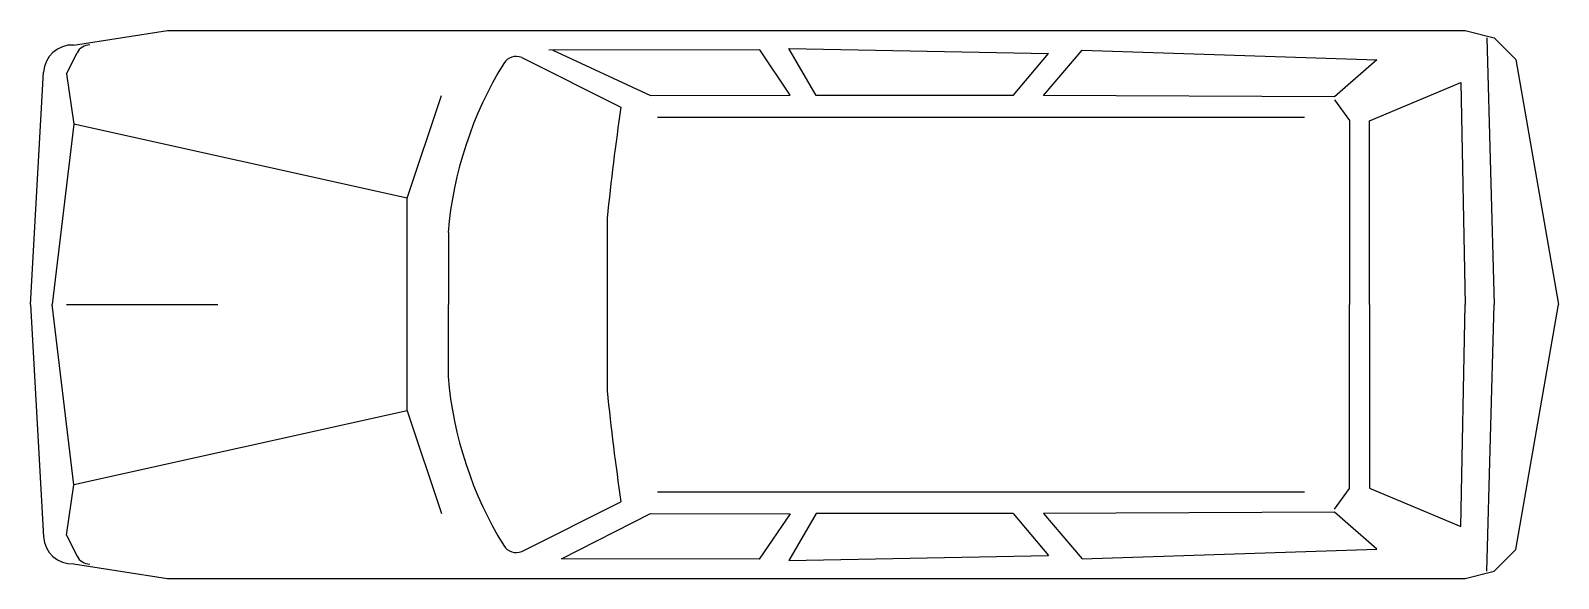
# Model space of a CAD drawing. Extents: x -5.36 to 0.02, y -0.83 to 1.1.
import ezdxf

# ---------------------------------------------------------------- set-up
doc = ezdxf.new("R2010")
doc.units = 0
doc.header["$MEASUREMENT"] = 0
doc.layers.add('01', color=1, linetype='CONTINUOUS')
doc.layers.add('02', color=2, linetype='CONTINUOUS')

msp = doc.modelspace()

# ---------------------------------------------------------------- linework, layer by layer
at = {"layer": '01'}
for p, q in [((-0.2285, 1.0788), (-0.2031, 0.139)), ((-5.2343, 0.9518), (-5.1976, 1.0253)), ((-2.7912, 1.0363), (-3.5348, 1.0355)), ((-3.5211, 1.0356), (-3.1769, 0.8756)), ((-2.6837, 0.8762), (-2.7912, 1.0363)), ((-2.6885, 1.0406), (-1.7735, 1.0232)), ((-2.5927, 0.8756), (-2.6885, 1.0406)), ((-1.8988, 0.8756), (-1.7735, 1.0232)), ((-1.7912, 0.8754), (-1.6553, 1.0355)), ((-1.6553, 1.0355), (-0.616, 1.0009)), ((-3.6304, 1.0088), (-3.2807, 0.8341)), ((-0.616, 1.0009), (-0.7654, 0.8709)), ((-5.2343, 0.9518), (-5.2089, 0.774)), ((-0.643, 0.7865), (-0.321, 0.9207)), ((-0.321, 0.9207), (-0.3047, 0.139)), ((-4.0341, 0.514), (-3.9135, 0.8756)), ((-3.1769, 0.8756), (-2.6837, 0.8762)), ((-1.8988, 0.8756), (-2.5927, 0.8756)), ((-0.7654, 0.8709), (-1.7912, 0.8754)), ((-0.7653, 0.8606), (-0.7131, 0.7871)), ((-5.2089, 0.774), (-5.2851, 0.139)), ((-4.0341, 0.514), (-5.2089, 0.774)), ((-3.1515, 0.7994), (-0.8716, 0.7994)), ((-0.7131, 0.7871), (-0.7131, 0.139)), ((-0.643, 0.139), (-0.643, 0.7865)), ((-4.0341, -0.236), (-4.0341, 0.514)), ((-3.3293, 0.4438), (-3.3293, -0.1658)), ((-3.8881, 0.393), (-3.8881, 0.139)), ((-5.2089, -0.496), (-5.2851, 0.139)), ((-5.2343, 0.139), (-4.7009, 0.139)), ((-3.8881, -0.115), (-3.8881, 0.139)), ((-0.7131, -0.5091), (-0.7131, 0.139)), ((-0.643, 0.139), (-0.643, -0.5085)), ((-0.321, -0.6427), (-0.3047, 0.139)), ((-0.2285, -0.8008), (-0.2031, 0.139)), ((-4.0341, -0.236), (-5.2089, -0.496)), ((-4.0341, -0.236), (-3.9135, -0.5976)), ((-5.2343, -0.6738), (-5.2089, -0.496)), ((-3.1515, -0.5214), (-0.8716, -0.5214)), ((-0.7653, -0.5827), (-0.7131, -0.5091)), ((-0.643, -0.5085), (-0.321, -0.6427)), ((-3.6304, -0.7308), (-3.2807, -0.5561)), ((-3.4897, -0.7576), (-3.1769, -0.5976)), ((-3.1769, -0.5976), (-2.6837, -0.5982)), ((-2.6837, -0.5982), (-2.7931, -0.7583)), ((-2.5927, -0.5976), (-2.6885, -0.7626)), ((-1.8988, -0.5976), (-2.5927, -0.5976)), ((-1.8988, -0.5976), (-1.7735, -0.7452)), ((-0.7654, -0.5929), (-1.7912, -0.5974)), ((-1.7912, -0.5974), (-1.6553, -0.7575)), ((-0.616, -0.7229), (-0.7654, -0.5929)), ((-5.2343, -0.6738), (-5.1976, -0.7473)), ((-2.6885, -0.7626), (-1.7735, -0.7452)), ((-1.6553, -0.7575), (-0.616, -0.7229)), ((-2.7931, -0.7583), (-3.4897, -0.7576))]:
    msp.add_line(p, q, dxfattribs=at)
for centre, radius, start, end in [((-5.1521, 1.0026), 0.0508, 90, 153.4349), ((-2.5335, 0.276), 1.3616, 148.4362, 175.0621), ((-3.6503, 0.9621), 0.0508, 66.8743, 148.4362), ((6.2477, -0.5504), 9.6285, 171.73302, 174.07356), ((-2.5335, 0.002), 1.3616, 184.9379, 211.5638), ((6.2477, 0.8284), 9.6285, 185.92644, 188.26698), ((-5.1521, -0.7246), 0.0508, 206.5651, 270), ((-3.6503, -0.6841), 0.0508, 211.5638, 293.1257)]:
    msp.add_arc(centre, radius, start, end, dxfattribs=at)
at = {"layer": '02'}
for p, q in [((-5.2096, 1.0533), (-4.8787, 1.1042)), ((-4.8787, 1.1042), (-0.3047, 1.1042)), ((-0.3047, 1.1042), (-0.2031, 1.0788)), ((-0.2031, 1.0788), (-0.1269, 1.0026)), ((-0.1269, 1.0026), (0.0235, 0.139)), ((-5.3613, 0.139), (-5.3156, 0.9571)), ((-5.3613, 0.139), (-5.3156, -0.6791)), ((-0.1269, -0.7246), (0.0235, 0.139)), ((-0.2031, -0.8008), (-0.1269, -0.7246)), ((-5.2096, -0.7753), (-4.8787, -0.8262)), ((-0.3047, -0.8262), (-0.2031, -0.8008)), ((-4.8787, -0.8262), (-0.3047, -0.8262))]:
    msp.add_line(p, q, dxfattribs=at)
for centre, start, end in [((-5.2141, 0.9518), 87.4358, 176.9872), ((-5.2141, -0.6738), 183.0128, 272.5642)]:
    msp.add_arc(centre, 0.1016, start, end, dxfattribs=at)

doc.saveas('drawing.dxf')
